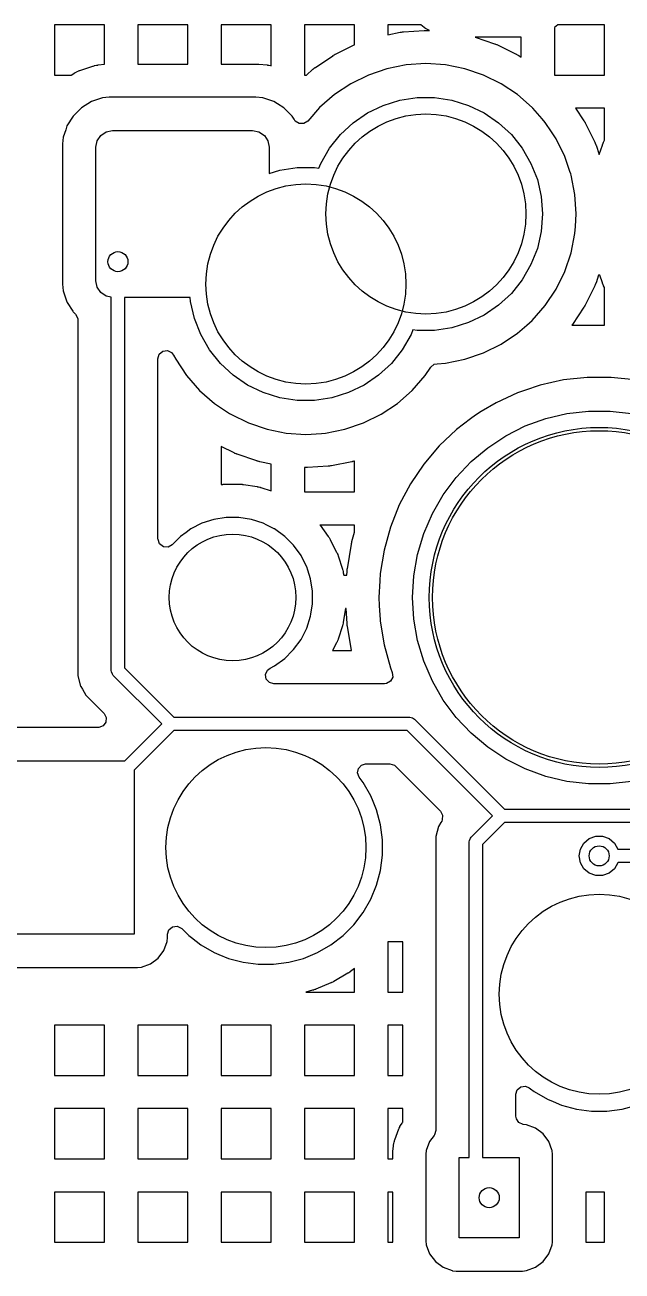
# Model space of a CAD drawing. Extents: x 2.49 to 8.57, y -5.87 to -1.87.
# Drawn here: x 6.514 to 6.867, y -3.6 to -2.864 of the extents above; entities that cross this region are included whole.
import ezdxf

# ---------------------------------------------------------------- set-up
doc = ezdxf.new("R2010")
doc.units = 0
doc.header["$MEASUREMENT"] = 0
doc.layers.add('BLACK', color=7, linetype='CONTINUOUS')

msp = doc.modelspace()

# ---------------------------------------------------------------- linework, layer by layer
at = {"layer": 'BLACK', "linetype": 'CONTINUOUS'}
for p, q in [((6.56142, -2.86449), (6.53182, -2.86449)), ((6.53182, -2.86449), (6.53182, -2.89409)), ((6.56142, -2.88757), (6.56142, -2.86449)), ((6.61064, -2.86449), (6.58103, -2.86449)), ((6.58103, -2.86449), (6.58103, -2.88757)), ((6.61064, -2.88757), (6.61064, -2.86449)), ((6.65985, -2.86449), (6.63024, -2.86449)), ((6.63024, -2.86449), (6.63024, -2.88757)), ((6.65985, -2.88863), (6.65985, -2.86449)), ((6.70906, -2.86449), (6.67945, -2.86449)), ((6.67945, -2.86449), (6.67945, -2.89409)), ((6.70906, -2.87025), (6.70906, -2.86449)), ((6.74814, -2.86449), (6.72867, -2.86449)), ((6.72867, -2.86449), (6.72867, -2.87025)), ((6.72867, -2.87025), (6.73608, -2.86877)), ((6.73608, -2.86877), (6.73624, -2.86874)), ((6.73624, -2.86874), (6.73656, -2.86869)), ((6.73656, -2.86869), (6.73671, -2.86867)), ((6.73671, -2.86867), (6.73735, -2.86858)), ((6.73735, -2.86858), (6.73751, -2.86856)), ((6.73751, -2.86856), (6.73783, -2.86853)), ((6.73783, -2.86853), (6.73799, -2.86852)), ((6.73799, -2.86852), (6.75022, -2.86772)), ((6.75007, -2.86594), (6.74814, -2.86449)), ((6.75014, -2.86598), (6.75007, -2.86594)), ((6.75042, -2.86618), (6.75014, -2.86598)), ((6.75022, -2.86772), (6.75038, -2.86771)), ((6.75038, -2.86771), (6.7507, -2.8677)), ((6.75101, -2.86656), (6.75042, -2.86618)), ((6.7507, -2.8677), (6.75086, -2.8677)), ((6.75086, -2.8677), (6.7515, -2.8677)), ((6.75131, -2.86674), (6.75101, -2.86656)), ((6.75254, -2.86741), (6.75131, -2.86674)), ((6.7515, -2.8677), (6.75166, -2.8677)), ((6.75166, -2.8677), (6.75198, -2.86771)), ((6.75198, -2.86771), (6.75214, -2.86772)), ((6.75214, -2.86772), (6.75336, -2.8678)), ((6.75286, -2.86757), (6.75254, -2.86741)), ((6.75336, -2.8678), (6.75286, -2.86757)), ((6.82903, -2.86449), (6.82709, -2.86594)), ((6.82709, -2.86594), (6.82709, -2.89409)), ((6.8567, -2.86449), (6.82903, -2.86449)), ((6.8567, -2.89409), (6.8567, -2.86449)), ((6.69783, -2.88176), (6.70882, -2.87634)), ((6.70882, -2.87634), (6.70896, -2.87627)), ((6.70896, -2.87627), (6.70906, -2.87622)), ((6.70906, -2.87171), (6.70906, -2.87025)), ((6.70906, -2.87622), (6.70906, -2.87171)), ((6.80749, -2.87171), (6.7803, -2.87171)), ((6.7803, -2.87171), (6.79177, -2.8756)), ((6.79177, -2.8756), (6.79192, -2.87565)), ((6.79192, -2.87565), (6.79222, -2.87577)), ((6.79222, -2.87577), (6.79237, -2.87583)), ((6.79237, -2.87583), (6.79296, -2.87607)), ((6.79296, -2.87607), (6.79311, -2.87614)), ((6.79311, -2.87614), (6.7934, -2.87627)), ((6.7934, -2.87627), (6.79354, -2.87634)), ((6.79354, -2.87634), (6.80454, -2.88176)), ((6.80749, -2.88358), (6.80749, -2.87171)), ((6.68597, -2.88953), (6.69616, -2.88272)), ((6.69616, -2.88272), (6.69629, -2.88263)), ((6.69629, -2.88263), (6.69657, -2.88246)), ((6.69657, -2.88246), (6.6967, -2.88238)), ((6.6967, -2.88238), (6.69726, -2.88206)), ((6.69726, -2.88206), (6.6974, -2.88198)), ((6.6974, -2.88198), (6.69768, -2.88183)), ((6.69768, -2.88183), (6.69783, -2.88176)), ((6.80454, -2.88176), (6.80468, -2.88183)), ((6.80468, -2.88183), (6.80496, -2.88198)), ((6.80496, -2.88198), (6.8051, -2.88206)), ((6.8051, -2.88206), (6.80566, -2.88238)), ((6.80566, -2.88238), (6.8058, -2.88246)), ((6.8058, -2.88246), (6.80607, -2.88263)), ((6.80607, -2.88263), (6.8062, -2.88272)), ((6.8062, -2.88272), (6.80749, -2.88358)), ((6.54686, -2.89133), (6.55447, -2.88881)), ((6.55447, -2.88881), (6.55472, -2.88874)), ((6.55472, -2.88874), (6.55524, -2.8886)), ((6.55524, -2.8886), (6.5555, -2.88853)), ((6.5555, -2.88853), (6.55655, -2.88831)), ((6.55655, -2.88831), (6.55681, -2.88826)), ((6.55681, -2.88826), (6.55734, -2.88818)), ((6.55734, -2.88818), (6.5576, -2.88814)), ((6.5576, -2.88814), (6.56142, -2.88775)), ((6.56142, -2.88775), (6.56142, -2.88757)), ((6.58103, -2.88757), (6.61064, -2.88757)), ((6.63024, -2.88757), (6.65104, -2.88757)), ((6.65104, -2.88757), (6.65116, -2.88757)), ((6.65116, -2.88757), (6.65141, -2.88758)), ((6.65141, -2.88758), (6.65154, -2.88759)), ((6.65154, -2.88759), (6.65203, -2.88761)), ((6.65203, -2.88761), (6.65216, -2.88762)), ((6.65216, -2.88762), (6.65241, -2.88764)), ((6.65241, -2.88764), (6.65253, -2.88765)), ((6.65253, -2.88765), (6.65736, -2.88814)), ((6.65736, -2.88814), (6.65762, -2.88818)), ((6.65762, -2.88818), (6.65815, -2.88826)), ((6.65815, -2.88826), (6.65842, -2.88831)), ((6.65842, -2.88831), (6.65946, -2.88853)), ((6.65946, -2.88853), (6.65972, -2.8886)), ((6.65972, -2.8886), (6.65985, -2.88863)), ((6.68057, -2.89409), (6.68444, -2.8907)), ((6.68444, -2.8907), (6.68456, -2.8906)), ((6.68456, -2.8906), (6.68481, -2.89039)), ((6.68481, -2.89039), (6.68494, -2.89029)), ((6.68494, -2.89029), (6.68545, -2.8899)), ((6.68545, -2.8899), (6.68558, -2.88981)), ((6.68558, -2.88981), (6.68584, -2.88962)), ((6.68584, -2.88962), (6.68597, -2.88953)), ((6.7282, -2.89033), (6.7172, -2.89406)), ((6.73959, -2.88806), (6.7282, -2.89033)), ((6.7282, -2.89033), (6.7282, -2.89033)), ((6.75118, -2.8873), (6.73959, -2.88806)), ((6.73959, -2.88806), (6.73959, -2.88806)), ((6.73959, -2.88806), (6.73959, -2.88806)), ((6.73959, -2.88806), (6.73959, -2.88806)), ((6.73959, -2.88806), (6.73959, -2.88806)), ((6.76277, -2.88806), (6.75118, -2.8873)), ((6.75118, -2.8873), (6.75118, -2.8873)), ((6.77416, -2.89033), (6.76277, -2.88806)), ((6.76277, -2.88806), (6.76277, -2.88806)), ((6.76277, -2.88806), (6.76277, -2.88806)), ((6.78516, -2.89406), (6.77416, -2.89033)), ((6.77416, -2.89033), (6.77416, -2.89033)), ((6.77416, -2.89033), (6.77416, -2.89033)), ((6.53182, -2.89409), (6.54163, -2.89409)), ((6.54163, -2.89409), (6.54376, -2.89278)), ((6.54376, -2.89278), (6.54401, -2.89264)), ((6.54401, -2.89264), (6.54451, -2.89236)), ((6.54451, -2.89236), (6.54477, -2.89224)), ((6.54477, -2.89224), (6.5458, -2.89175)), ((6.5458, -2.89175), (6.54606, -2.89164)), ((6.54606, -2.89164), (6.54659, -2.89143)), ((6.54659, -2.89143), (6.54686, -2.89133)), ((6.67945, -2.89409), (6.68057, -2.89409)), ((6.7172, -2.89406), (6.70678, -2.8992)), ((6.79558, -2.8992), (6.78516, -2.89406)), ((6.82709, -2.89409), (6.8567, -2.89409)), ((6.69713, -2.90565), (6.6884, -2.91331)), ((6.70678, -2.8992), (6.69713, -2.90565)), ((6.80523, -2.90565), (6.79558, -2.8992)), ((6.79558, -2.8992), (6.79558, -2.8992)), ((6.81397, -2.91331), (6.80523, -2.90565)), ((6.55357, -2.90976), (6.54769, -2.91339)), ((6.56013, -2.90759), (6.55357, -2.90976)), ((6.55357, -2.90976), (6.55357, -2.90976)), ((6.56417, -2.90718), (6.56013, -2.90759)), ((6.56013, -2.90759), (6.56013, -2.90759)), ((6.65079, -2.90718), (6.56417, -2.90718)), ((6.56417, -2.90718), (6.56417, -2.90718)), ((6.65483, -2.90759), (6.65079, -2.90718)), ((6.66084, -2.90958), (6.65483, -2.90759)), ((6.65483, -2.90759), (6.65483, -2.90759)), ((6.66139, -2.90976), (6.66084, -2.90958)), ((6.66362, -2.91114), (6.66139, -2.90976)), ((6.66139, -2.90976), (6.66139, -2.90976)), ((6.66727, -2.91339), (6.66362, -2.91114)), ((6.71673, -2.91643), (6.72601, -2.91196)), ((6.72601, -2.91196), (6.73585, -2.90893)), ((6.73585, -2.90893), (6.74603, -2.90739)), ((6.74603, -2.90739), (6.75633, -2.90739)), ((6.75633, -2.90739), (6.76651, -2.90893)), ((6.76651, -2.90893), (6.77635, -2.91196)), ((6.77635, -2.91196), (6.78563, -2.91643)), ((6.54281, -2.91828), (6.53918, -2.92415)), ((6.54769, -2.91339), (6.54281, -2.91828)), ((6.67215, -2.91828), (6.66727, -2.91339)), ((6.6733, -2.92014), (6.67215, -2.91828)), ((6.67359, -2.92061), (6.6733, -2.92014)), ((6.6884, -2.91331), (6.68142, -2.92127)), ((6.70822, -2.92223), (6.71673, -2.91643)), ((6.78563, -2.91643), (6.79414, -2.92223)), ((6.81431, -2.9137), (6.81397, -2.91331)), ((6.8198, -2.91996), (6.81431, -2.9137)), ((6.82162, -2.92204), (6.8198, -2.91996)), ((6.8567, -2.9137), (6.83963, -2.9137)), ((6.83963, -2.9137), (6.84456, -2.92107)), ((6.8567, -2.93261), (6.8567, -2.9137)), ((6.53844, -2.92638), (6.53701, -2.93071)), ((6.53918, -2.92415), (6.53844, -2.92638)), ((6.53918, -2.92415), (6.53918, -2.92415)), ((6.55918, -2.92977), (6.56238, -2.92763)), ((6.56238, -2.92763), (6.56614, -2.92688)), ((6.56614, -2.92688), (6.64882, -2.92688)), ((6.64882, -2.92688), (6.65259, -2.92763)), ((6.65259, -2.92763), (6.65578, -2.92977)), ((6.67404, -2.92122), (6.67359, -2.92061)), ((6.67635, -2.92272), (6.67404, -2.92122)), ((6.6791, -2.92274), (6.67635, -2.92272)), ((6.68142, -2.92127), (6.6791, -2.92274)), ((6.70068, -2.92923), (6.70822, -2.92223)), ((6.79414, -2.92223), (6.80169, -2.92923)), ((6.82528, -2.92751), (6.82162, -2.92204)), ((6.82806, -2.93167), (6.82528, -2.92751)), ((6.84456, -2.92107), (6.84464, -2.92121)), ((6.84464, -2.92121), (6.84481, -2.92148)), ((6.84481, -2.92148), (6.8449, -2.92162)), ((6.8449, -2.92162), (6.84522, -2.92218)), ((6.84522, -2.92218), (6.8453, -2.92231)), ((6.8453, -2.92231), (6.84545, -2.9226)), ((6.84545, -2.9226), (6.84552, -2.92274)), ((6.84552, -2.92274), (6.85094, -2.93373)), ((6.53701, -2.93071), (6.53659, -2.93476)), ((6.53659, -2.93476), (6.53659, -3.01743)), ((6.53701, -2.93071), (6.53701, -2.93071)), ((6.53701, -2.93071), (6.53701, -2.93071)), ((6.5563, -2.93673), (6.55705, -2.93296)), ((6.55705, -2.93296), (6.55918, -2.92977)), ((6.65578, -2.92977), (6.65791, -2.93296)), ((6.65791, -2.93296), (6.65866, -2.93673)), ((6.69426, -2.93728), (6.70068, -2.92923)), ((6.80169, -2.92923), (6.80811, -2.93728)), ((6.82808, -2.9317), (6.82806, -2.93167)), ((6.83321, -2.94212), (6.82808, -2.9317)), ((6.85094, -2.93373), (6.85101, -2.93388)), ((6.85101, -2.93388), (6.85114, -2.93417)), ((6.85114, -2.93417), (6.85121, -2.93432)), ((6.85121, -2.93432), (6.85145, -2.93491)), ((6.85145, -2.93491), (6.85151, -2.93506)), ((6.85151, -2.93506), (6.85162, -2.93536)), ((6.85546, -2.93536), (6.85558, -2.93506)), ((6.85558, -2.93506), (6.85563, -2.93491)), ((6.85563, -2.93491), (6.85588, -2.93432)), ((6.85588, -2.93432), (6.85594, -2.93417)), ((6.85594, -2.93417), (6.85608, -2.93388)), ((6.85608, -2.93388), (6.85615, -2.93373)), ((6.85615, -2.93373), (6.8567, -2.93261)), ((6.5563, -3.01547), (6.5563, -2.93673)), ((6.65866, -2.93673), (6.65866, -2.95221)), ((6.68911, -2.9462), (6.69426, -2.93728)), ((6.80811, -2.93728), (6.81326, -2.9462)), ((6.83627, -2.9511), (6.83321, -2.94212)), ((6.85162, -2.93536), (6.85168, -2.93551)), ((6.85168, -2.93551), (6.85354, -2.94101)), ((6.85354, -2.94101), (6.85541, -2.93551)), ((6.85541, -2.93551), (6.85546, -2.93536)), ((6.66498, -2.95026), (6.67517, -2.94873)), ((6.67517, -2.94873), (6.68546, -2.94873)), ((6.68546, -2.94873), (6.68797, -2.94911)), ((6.68797, -2.94911), (6.68911, -2.9462)), ((6.81326, -2.9462), (6.81702, -2.95579)), ((6.65866, -2.95221), (6.66498, -2.95026)), ((6.81702, -2.95579), (6.81931, -2.96583)), ((6.83674, -2.95249), (6.83627, -2.9511)), ((6.83695, -2.95311), (6.83674, -2.95249)), ((6.83921, -2.96451), (6.83695, -2.95311)), ((6.83922, -2.96462), (6.83921, -2.96451)), ((6.83997, -2.9761), (6.83922, -2.96462)), ((6.81931, -2.96583), (6.82008, -2.9761)), ((6.82008, -2.9761), (6.81931, -2.98636)), ((6.83949, -2.98349), (6.83997, -2.9761)), ((6.83997, -2.9761), (6.83997, -2.9761)), ((6.81931, -2.98636), (6.81702, -2.9964)), ((6.83921, -2.98769), (6.83949, -2.98349)), ((6.83695, -2.99908), (6.83921, -2.98769)), ((6.81702, -2.9964), (6.81326, -3.00599)), ((6.83321, -3.01008), (6.83695, -2.99908)), ((6.81326, -3.00599), (6.80811, -3.01491)), ((6.55705, -3.01923), (6.5563, -3.01547)), ((6.80811, -3.01491), (6.80169, -3.02296)), ((6.82808, -3.02049), (6.83321, -3.01008)), ((6.85322, -3.01213), (6.85168, -3.01668)), ((6.85386, -3.01213), (6.85322, -3.01213)), ((6.85541, -3.01668), (6.85386, -3.01213)), ((6.53659, -3.01743), (6.53659, -3.01744)), ((6.53659, -3.01744), (6.53701, -3.02148)), ((6.53701, -3.02148), (6.53701, -3.02148)), ((6.53701, -3.02148), (6.53918, -3.02804)), ((6.55918, -3.02243), (6.55705, -3.01923)), ((6.56238, -3.02456), (6.55918, -3.02243)), ((6.80169, -3.02296), (6.79414, -3.02996)), ((6.82162, -3.03015), (6.82808, -3.02049)), ((6.85094, -3.01846), (6.84552, -3.02945)), ((6.85101, -3.01832), (6.85094, -3.01846)), ((6.85114, -3.01802), (6.85101, -3.01832)), ((6.85121, -3.01787), (6.85114, -3.01802)), ((6.85145, -3.01728), (6.85121, -3.01787)), ((6.85151, -3.01713), (6.85145, -3.01728)), ((6.85162, -3.01683), (6.85151, -3.01713)), ((6.85168, -3.01668), (6.85162, -3.01683)), ((6.85546, -3.01683), (6.85541, -3.01668)), ((6.85558, -3.01713), (6.85546, -3.01683)), ((6.85563, -3.01728), (6.85558, -3.01713)), ((6.85588, -3.01787), (6.85563, -3.01728)), ((6.85594, -3.01802), (6.85588, -3.01787)), ((6.85608, -3.01832), (6.85594, -3.01802)), ((6.85615, -3.01846), (6.85608, -3.01832)), ((6.8567, -3.01958), (6.85615, -3.01846)), ((6.8567, -3.04173), (6.8567, -3.01958)), ((6.53918, -3.02804), (6.53918, -3.02804)), ((6.53918, -3.02804), (6.53936, -3.02833)), ((6.53936, -3.02833), (6.54258, -3.03355)), ((6.56535, -3.02515), (6.56238, -3.02456)), ((6.56535, -3.24566), (6.56535, -3.02515)), ((6.61201, -3.02531), (6.57323, -3.02531)), ((6.57323, -3.02531), (6.57323, -3.24403)), ((6.61219, -3.0277), (6.61201, -3.02531)), ((6.61448, -3.03774), (6.61219, -3.0277)), ((6.79414, -3.02996), (6.78563, -3.03576)), ((6.81397, -3.03888), (6.82162, -3.03015)), ((6.84481, -3.03071), (6.84464, -3.03098)), ((6.8449, -3.03057), (6.84481, -3.03071)), ((6.84522, -3.03002), (6.8449, -3.03057)), ((6.8453, -3.02988), (6.84522, -3.03002)), ((6.84545, -3.02959), (6.8453, -3.02988)), ((6.84552, -3.02945), (6.84545, -3.02959)), ((6.54258, -3.03355), (6.54281, -3.03392)), ((6.54281, -3.03392), (6.54422, -3.03533)), ((6.54422, -3.03533), (6.54554, -3.03774)), ((6.54554, -3.03774), (6.54565, -3.03878)), ((6.61824, -3.04733), (6.61448, -3.03774)), ((6.78563, -3.03576), (6.77635, -3.04023)), ((6.84456, -3.03112), (6.83775, -3.04131)), ((6.84464, -3.03098), (6.84456, -3.03112)), ((6.54565, -3.03878), (6.54565, -3.24225)), ((6.74353, -3.04442), (6.74239, -3.04733)), ((6.74603, -3.0448), (6.74353, -3.04442)), ((6.75633, -3.0448), (6.74603, -3.0448)), ((6.76651, -3.04327), (6.75633, -3.0448)), ((6.77635, -3.04023), (6.76651, -3.04327)), ((6.80523, -3.04654), (6.81072, -3.04173)), ((6.81072, -3.04173), (6.81397, -3.03888)), ((6.83747, -3.0417), (6.83745, -3.04173)), ((6.83745, -3.04173), (6.8567, -3.04173)), ((6.83766, -3.04144), (6.83747, -3.0417)), ((6.83775, -3.04131), (6.83766, -3.04144)), ((6.62339, -3.05625), (6.61824, -3.04733)), ((6.74239, -3.04733), (6.73724, -3.05625)), ((6.79558, -3.05299), (6.80523, -3.04654)), ((6.59293, -3.06151), (6.59371, -3.05887)), ((6.59371, -3.05887), (6.59579, -3.05707)), ((6.59579, -3.05707), (6.59851, -3.05667)), ((6.59851, -3.05667), (6.60101, -3.05782)), ((6.60101, -3.05782), (6.60219, -3.05935)), ((6.60219, -3.05935), (6.60342, -3.06183)), ((6.62981, -3.0643), (6.62339, -3.05625)), ((6.73724, -3.05625), (6.73082, -3.0643)), ((6.77416, -3.06186), (6.78516, -3.05813)), ((6.78516, -3.05813), (6.79558, -3.05299)), ((6.59293, -3.13584), (6.59293, -3.06151)), ((6.60342, -3.06183), (6.60342, -3.06183)), ((6.60342, -3.06183), (6.60987, -3.07149)), ((6.63736, -3.0713), (6.62981, -3.0643)), ((6.73082, -3.0643), (6.72327, -3.0713)), ((6.75076, -3.07149), (6.75401, -3.06662)), ((6.75401, -3.06662), (6.75612, -3.06485)), ((6.75612, -3.06485), (6.75775, -3.06446)), ((6.75775, -3.06446), (6.76277, -3.06413)), ((6.76277, -3.06413), (6.77416, -3.06186)), ((6.60987, -3.07149), (6.61753, -3.08022)), ((6.64587, -3.0771), (6.63736, -3.0713)), ((6.72327, -3.0713), (6.71476, -3.0771)), ((6.7431, -3.08022), (6.75076, -3.07149)), ((6.83249, -3.07406), (6.81873, -3.07709)), ((6.8465, -3.07253), (6.83249, -3.07406)), ((6.86059, -3.07253), (6.8465, -3.07253)), ((6.8465, -3.07253), (6.8465, -3.07253)), ((6.8746, -3.07406), (6.86059, -3.07253)), ((6.86059, -3.07253), (6.86059, -3.07253)), ((6.61753, -3.08022), (6.62626, -3.08788)), ((6.65514, -3.08157), (6.64587, -3.0771)), ((6.66498, -3.0846), (6.65514, -3.08157)), ((6.70549, -3.08157), (6.69565, -3.0846)), ((6.71476, -3.0771), (6.70549, -3.08157)), ((6.73437, -3.08788), (6.7431, -3.08022)), ((6.80538, -3.08158), (6.79259, -3.0875)), ((6.80943, -3.08022), (6.80538, -3.08158)), ((6.80538, -3.08158), (6.80538, -3.08158)), ((6.80538, -3.08158), (6.80538, -3.08158)), ((6.81873, -3.07709), (6.80943, -3.08022)), ((6.62626, -3.08788), (6.63518, -3.09384)), ((6.67517, -3.08614), (6.66498, -3.0846)), ((6.68546, -3.08614), (6.67517, -3.08614)), ((6.69565, -3.0846), (6.68546, -3.08614)), ((6.72471, -3.09433), (6.73437, -3.08788)), ((6.79259, -3.0875), (6.78379, -3.09279)), ((6.79259, -3.0875), (6.79259, -3.0875)), ((6.63518, -3.09384), (6.63592, -3.09433)), ((6.63592, -3.09433), (6.64634, -3.09947)), ((6.71429, -3.09947), (6.72471, -3.09433)), ((6.77755, -3.09702), (6.7693, -3.10329)), ((6.78051, -3.09477), (6.77755, -3.09702)), ((6.78379, -3.09279), (6.78051, -3.09477)), ((6.80988, -3.10125), (6.82193, -3.09687)), ((6.82193, -3.09687), (6.8344, -3.09391)), ((6.8344, -3.09391), (6.84713, -3.09242)), ((6.84713, -3.09242), (6.85995, -3.09242)), ((6.85995, -3.09242), (6.87269, -3.09391)), ((6.64634, -3.09947), (6.65733, -3.1032)), ((6.65733, -3.1032), (6.66873, -3.10547)), ((6.6919, -3.10547), (6.7033, -3.1032)), ((6.7033, -3.1032), (6.71429, -3.09947)), ((6.7693, -3.10329), (6.75907, -3.11298)), ((6.7693, -3.10329), (6.7693, -3.10329)), ((6.79843, -3.10701), (6.80988, -3.10125)), ((6.66873, -3.10547), (6.66873, -3.10547)), ((6.66873, -3.10547), (6.68031, -3.10623)), ((6.68031, -3.10623), (6.68031, -3.10623)), ((6.68031, -3.10623), (6.68032, -3.10623)), ((6.68032, -3.10623), (6.68959, -3.10562)), ((6.68959, -3.10562), (6.6919, -3.10547)), ((6.78771, -3.11405), (6.79843, -3.10701)), ((6.63795, -3.11719), (6.63024, -3.11339)), ((6.63024, -3.11339), (6.63024, -3.13584)), ((6.6381, -3.11726), (6.63795, -3.11719)), ((6.63839, -3.1174), (6.6381, -3.11726)), ((6.63854, -3.11746), (6.63839, -3.1174)), ((6.63913, -3.11771), (6.63854, -3.11746)), ((6.63928, -3.11776), (6.63913, -3.11771)), ((6.63958, -3.11788), (6.63928, -3.11776)), ((6.63973, -3.11793), (6.63958, -3.11788)), ((6.65134, -3.12187), (6.63973, -3.11793)), ((6.75907, -3.11298), (6.74995, -3.12372)), ((6.77789, -3.12229), (6.78771, -3.11405)), ((6.65149, -3.12192), (6.65134, -3.12187)), ((6.6518, -3.12201), (6.65149, -3.12192)), ((6.65195, -3.12206), (6.6518, -3.12201)), ((6.65257, -3.12222), (6.65195, -3.12206)), ((6.65272, -3.12226), (6.65257, -3.12222)), ((6.65304, -3.12234), (6.65272, -3.12226)), ((6.65319, -3.12237), (6.65304, -3.12234)), ((6.65985, -3.12369), (6.65319, -3.12237)), ((6.65985, -3.12582), (6.65985, -3.12369)), ((6.65985, -3.13958), (6.65985, -3.12582)), ((6.67951, -3.12582), (6.67945, -3.12582)), ((6.67945, -3.12582), (6.67945, -3.14016)), ((6.67983, -3.12583), (6.67951, -3.12582)), ((6.67999, -3.12583), (6.67983, -3.12583)), ((6.68064, -3.12583), (6.67999, -3.12583)), ((6.6808, -3.12583), (6.68064, -3.12583)), ((6.68112, -3.12582), (6.6808, -3.12583)), ((6.68128, -3.12581), (6.68112, -3.12582)), ((6.69351, -3.12501), (6.68128, -3.12581)), ((6.69367, -3.125), (6.69351, -3.12501)), ((6.69399, -3.12497), (6.69367, -3.125)), ((6.69415, -3.12495), (6.69399, -3.12497)), ((6.69478, -3.12486), (6.69415, -3.12495)), ((6.69494, -3.12484), (6.69478, -3.12486)), ((6.69526, -3.12479), (6.69494, -3.12484)), ((6.69542, -3.12476), (6.69526, -3.12479)), ((6.70744, -3.12237), (6.69542, -3.12476)), ((6.70759, -3.12234), (6.70744, -3.12237)), ((6.70791, -3.12226), (6.70759, -3.12234)), ((6.70806, -3.12222), (6.70791, -3.12226)), ((6.70868, -3.12206), (6.70806, -3.12222)), ((6.70883, -3.12201), (6.70868, -3.12206)), ((6.70906, -3.12194), (6.70883, -3.12201)), ((6.70906, -3.14016), (6.70906, -3.12194)), ((6.74995, -3.12372), (6.74204, -3.13538)), ((6.74995, -3.12372), (6.74995, -3.12372)), ((6.7691, -3.13162), (6.77789, -3.12229)), ((6.76144, -3.1419), (6.7691, -3.13162)), ((6.59293, -3.16792), (6.59293, -3.13584)), ((6.63024, -3.13584), (6.6306, -3.13579)), ((6.6306, -3.13579), (6.63079, -3.13576)), ((6.63079, -3.13576), (6.63118, -3.13571)), ((6.63118, -3.13571), (6.63137, -3.13569)), ((6.63137, -3.13569), (6.63213, -3.13563)), ((6.63213, -3.13563), (6.63233, -3.13562)), ((6.63233, -3.13562), (6.63271, -3.13561)), ((6.63271, -3.13561), (6.6329, -3.1356)), ((6.6329, -3.1356), (6.64111, -3.1356)), ((6.64111, -3.1356), (6.6413, -3.13561)), ((6.6413, -3.13561), (6.64169, -3.13562)), ((6.64169, -3.13562), (6.64188, -3.13563)), ((6.64188, -3.13563), (6.64265, -3.13569)), ((6.64265, -3.13569), (6.64284, -3.13571)), ((6.64284, -3.13571), (6.64322, -3.13576)), ((6.64322, -3.13576), (6.64341, -3.13579)), ((6.64341, -3.13579), (6.65152, -3.13707)), ((6.65152, -3.13707), (6.65171, -3.1371)), ((6.65171, -3.1371), (6.65209, -3.13718)), ((6.65209, -3.13718), (6.65228, -3.13722)), ((6.65228, -3.13722), (6.65303, -3.1374)), ((6.65303, -3.1374), (6.65321, -3.13745)), ((6.65321, -3.13745), (6.65358, -3.13755)), ((6.65358, -3.13755), (6.65377, -3.13761)), ((6.65377, -3.13761), (6.65985, -3.13958)), ((6.67945, -3.14016), (6.70906, -3.14016)), ((6.74204, -3.13538), (6.73544, -3.14783)), ((6.74204, -3.13538), (6.74204, -3.13538)), ((6.73544, -3.14783), (6.73022, -3.16092)), ((6.73544, -3.14783), (6.73544, -3.14783)), ((6.75503, -3.153), (6.76144, -3.1419)), ((6.63329, -3.15521), (6.62594, -3.15637)), ((6.64073, -3.15521), (6.63329, -3.15521)), ((6.63329, -3.15521), (6.63329, -3.15521)), ((6.64808, -3.15637), (6.64073, -3.15521)), ((6.64073, -3.15521), (6.64073, -3.15521)), ((6.74996, -3.16477), (6.75503, -3.153)), ((6.61224, -3.16205), (6.60951, -3.16403)), ((6.61886, -3.15867), (6.61224, -3.16205)), ((6.62594, -3.15637), (6.61886, -3.15867)), ((6.65515, -3.15867), (6.64808, -3.15637)), ((6.65729, -3.15976), (6.65515, -3.15867)), ((6.66158, -3.16195), (6.65729, -3.15976)), ((6.66178, -3.16205), (6.66158, -3.16195)), ((6.6678, -3.16642), (6.66178, -3.16205)), ((6.70906, -3.15976), (6.68863, -3.15976)), ((6.68863, -3.15976), (6.68869, -3.15985)), ((6.68869, -3.15985), (6.69352, -3.16649)), ((6.70906, -3.16386), (6.70906, -3.15976)), ((6.73022, -3.16092), (6.72645, -3.1745)), ((6.73022, -3.16092), (6.73022, -3.16092)), ((6.59295, -3.16827), (6.59293, -3.16792)), ((6.59391, -3.17085), (6.59295, -3.16827)), ((6.60622, -3.16642), (6.60127, -3.17137)), ((6.60951, -3.16403), (6.60622, -3.16642)), ((6.60622, -3.16642), (6.60622, -3.16642)), ((6.60622, -3.16642), (6.60622, -3.16642)), ((6.67306, -3.17168), (6.6678, -3.16642)), ((6.69352, -3.16649), (6.69363, -3.16665)), ((6.69363, -3.16665), (6.69384, -3.16697)), ((6.69384, -3.16697), (6.69395, -3.16713)), ((6.69395, -3.16713), (6.69435, -3.16779)), ((6.69435, -3.16779), (6.69445, -3.16795)), ((6.69445, -3.16795), (6.69464, -3.16829)), ((6.69464, -3.16829), (6.69473, -3.16846)), ((6.69473, -3.16846), (6.69845, -3.17577)), ((6.70722, -3.17067), (6.70725, -3.17054)), ((6.70725, -3.17054), (6.70736, -3.17003)), ((6.70736, -3.17003), (6.70739, -3.1699)), ((6.70739, -3.1699), (6.70746, -3.16964)), ((6.70746, -3.16964), (6.70749, -3.16951)), ((6.70749, -3.16951), (6.70906, -3.16386)), ((6.74628, -3.17705), (6.74996, -3.16477)), ((6.59611, -3.1725), (6.59391, -3.17085)), ((6.59885, -3.17269), (6.59611, -3.1725)), ((6.60127, -3.17137), (6.59885, -3.17269)), ((6.67743, -3.1777), (6.67306, -3.17168)), ((6.6789, -3.18058), (6.67743, -3.1777)), ((6.69845, -3.17577), (6.69854, -3.17595)), ((6.69854, -3.17595), (6.6987, -3.1763)), ((6.6987, -3.1763), (6.69878, -3.17647)), ((6.69878, -3.17647), (6.69907, -3.17718)), ((6.69907, -3.17718), (6.69914, -3.17736)), ((6.69914, -3.17736), (6.69927, -3.17773)), ((6.69927, -3.17773), (6.69934, -3.17791)), ((6.69934, -3.17791), (6.70187, -3.18571)), ((6.70478, -3.18549), (6.70715, -3.17107)), ((6.70715, -3.17107), (6.70717, -3.17094)), ((6.70717, -3.17094), (6.70722, -3.17067)), ((6.72645, -3.1745), (6.72417, -3.1884)), ((6.72645, -3.1745), (6.72645, -3.1745)), ((6.74405, -3.18968), (6.74628, -3.17705)), ((6.68081, -3.18433), (6.6789, -3.18058)), ((6.68144, -3.18627), (6.68081, -3.18433)), ((6.68081, -3.18433), (6.68081, -3.18433)), ((6.68081, -3.18433), (6.68081, -3.18433)), ((6.68311, -3.19141), (6.68144, -3.18627)), ((6.68427, -3.19875), (6.68311, -3.19141)), ((6.70187, -3.18571), (6.70193, -3.1859)), ((6.70193, -3.1859), (6.70203, -3.18627)), ((6.70203, -3.18627), (6.70208, -3.18646)), ((6.70208, -3.18646), (6.70226, -3.1872)), ((6.70226, -3.1872), (6.7023, -3.18739)), ((6.7023, -3.18739), (6.70238, -3.18777)), ((6.70238, -3.18777), (6.70241, -3.18796)), ((6.70241, -3.18796), (6.70264, -3.18937)), ((6.70264, -3.18937), (6.70449, -3.18937)), ((6.70449, -3.18937), (6.70461, -3.18708)), ((6.70461, -3.18708), (6.70462, -3.18695)), ((6.70462, -3.18695), (6.70464, -3.18668)), ((6.70464, -3.18668), (6.70465, -3.18655)), ((6.70465, -3.18655), (6.70471, -3.18602)), ((6.70471, -3.18602), (6.70473, -3.18589)), ((6.70473, -3.18589), (6.70476, -3.18563)), ((6.70476, -3.18563), (6.70478, -3.18549)), ((6.72395, -3.1926), (6.72341, -3.20247)), ((6.72417, -3.1884), (6.72395, -3.1926)), ((6.72417, -3.1884), (6.72417, -3.1884)), ((6.72417, -3.1884), (6.72417, -3.1884)), ((6.74331, -3.20247), (6.74405, -3.18968)), ((6.68427, -3.20619), (6.68427, -3.19875)), ((6.6833, -3.21233), (6.68427, -3.20619)), ((6.72341, -3.20247), (6.72341, -3.20247)), ((6.72341, -3.20247), (6.72367, -3.20729)), ((6.72367, -3.20729), (6.72413, -3.21572)), ((6.74405, -3.21527), (6.74331, -3.20247)), ((6.68081, -3.22062), (6.68311, -3.21354)), ((6.68311, -3.21354), (6.6833, -3.21233)), ((6.70368, -3.20898), (6.70241, -3.21699)), ((6.70413, -3.20898), (6.70368, -3.20898)), ((6.70461, -3.21787), (6.70413, -3.20898)), ((6.67743, -3.22725), (6.68081, -3.22062)), ((6.70187, -3.21923), (6.69934, -3.22704)), ((6.70193, -3.21905), (6.70187, -3.21923)), ((6.70203, -3.21868), (6.70193, -3.21905)), ((6.70208, -3.21849), (6.70203, -3.21868)), ((6.70226, -3.21774), (6.70208, -3.21849)), ((6.7023, -3.21756), (6.70226, -3.21774)), ((6.70238, -3.21718), (6.7023, -3.21756)), ((6.70241, -3.21699), (6.70238, -3.21718)), ((6.70462, -3.218), (6.70461, -3.21787)), ((6.70464, -3.21827), (6.70462, -3.218)), ((6.70465, -3.2184), (6.70464, -3.21827)), ((6.70471, -3.21893), (6.70465, -3.2184)), ((6.70473, -3.21906), (6.70471, -3.21893)), ((6.70476, -3.21932), (6.70473, -3.21906)), ((6.70478, -3.21945), (6.70476, -3.21932)), ((6.70715, -3.23387), (6.70478, -3.21945)), ((6.72413, -3.21572), (6.72417, -3.21654)), ((6.72417, -3.21654), (6.72417, -3.21654)), ((6.72417, -3.21654), (6.72645, -3.23045)), ((6.74628, -3.2279), (6.74405, -3.21527)), ((6.67306, -3.23326), (6.67743, -3.22725)), ((6.69845, -3.22917), (6.69606, -3.23387)), ((6.69854, -3.229), (6.69845, -3.22917)), ((6.6987, -3.22865), (6.69854, -3.229)), ((6.69878, -3.22847), (6.6987, -3.22865)), ((6.69907, -3.22776), (6.69878, -3.22847)), ((6.69914, -3.22759), (6.69907, -3.22776)), ((6.69927, -3.22722), (6.69914, -3.22759)), ((6.69934, -3.22704), (6.69927, -3.22722)), ((6.74996, -3.24018), (6.74628, -3.2279)), ((6.6678, -3.23852), (6.67245, -3.23387)), ((6.67245, -3.23387), (6.67306, -3.23326)), ((6.69606, -3.23387), (6.70715, -3.23387)), ((6.72645, -3.23045), (6.72645, -3.23045)), ((6.72645, -3.23045), (6.73022, -3.24402)), ((6.54565, -3.24225), (6.54565, -3.24225)), ((6.54565, -3.24225), (6.54565, -3.24878)), ((6.57323, -3.24403), (6.60238, -3.27318)), ((6.65913, -3.24425), (6.66178, -3.2429)), ((6.66178, -3.2429), (6.6678, -3.23852)), ((6.73022, -3.24402), (6.73022, -3.24403)), ((6.73022, -3.24403), (6.73132, -3.24679)), ((6.75503, -3.25195), (6.74996, -3.24018)), ((6.54565, -3.24878), (6.54565, -3.24878)), ((6.54565, -3.24878), (6.54726, -3.25479)), ((6.56543, -3.24643), (6.56535, -3.24566)), ((6.56602, -3.24785), (6.56543, -3.24643)), ((6.56543, -3.24643), (6.56543, -3.24643)), ((6.56651, -3.24845), (6.56602, -3.24785)), ((6.59518, -3.27712), (6.56651, -3.24845)), ((6.65652, -3.2479), (6.65766, -3.2454)), ((6.65691, -3.25062), (6.65652, -3.2479)), ((6.65871, -3.2527), (6.65691, -3.25062)), ((6.65766, -3.2454), (6.65913, -3.24425)), ((6.73158, -3.24953), (6.73032, -3.25197)), ((6.73132, -3.24679), (6.73158, -3.24953)), ((6.54726, -3.25479), (6.54726, -3.25479)), ((6.54726, -3.25479), (6.54739, -3.25501)), ((6.54739, -3.25501), (6.5483, -3.25659)), ((6.5483, -3.25659), (6.55037, -3.26018)), ((6.66135, -3.25348), (6.65871, -3.2527)), ((6.72679, -3.25348), (6.66135, -3.25348)), ((6.72793, -3.25334), (6.72679, -3.25348)), ((6.73032, -3.25197), (6.72793, -3.25334)), ((6.76144, -3.26305), (6.75503, -3.25195)), ((6.55037, -3.26018), (6.55037, -3.26018)), ((6.55037, -3.26018), (6.55505, -3.26486)), ((6.55505, -3.26486), (6.55505, -3.26486)), ((6.55505, -3.26486), (6.56109, -3.27089)), ((6.7691, -3.27333), (6.76144, -3.26305)), ((6.56109, -3.27089), (6.5624, -3.27331)), ((6.5624, -3.27331), (6.56221, -3.27605)), ((6.60238, -3.27318), (6.74173, -3.27318)), ((6.74173, -3.27318), (6.74249, -3.27326)), ((6.74249, -3.27326), (6.74335, -3.27361)), ((6.74335, -3.27361), (6.74391, -3.27385)), ((6.77789, -3.28266), (6.7691, -3.27333)), ((6.55763, -3.27923), (6.47469, -3.27923)), ((6.55798, -3.27921), (6.55763, -3.27923)), ((6.56056, -3.27825), (6.55798, -3.27921)), ((6.56221, -3.27605), (6.56056, -3.27825)), ((6.57337, -3.29893), (6.59518, -3.27712)), ((6.74391, -3.27385), (6.74451, -3.27434)), ((6.74451, -3.27434), (6.79765, -3.32747)), ((6.60238, -3.28106), (6.57894, -3.3045)), ((6.7401, -3.28106), (6.60238, -3.28106)), ((6.79045, -3.33141), (6.7401, -3.28106)), ((6.78771, -3.2909), (6.77789, -3.28266)), ((6.79843, -3.29794), (6.78771, -3.2909)), ((6.47657, -3.29893), (6.57337, -3.29893)), ((6.71128, -3.30336), (6.7132, -3.30139)), ((6.7132, -3.30139), (6.71559, -3.30076)), ((6.71559, -3.30076), (6.72991, -3.30076)), ((6.72991, -3.30076), (6.73255, -3.30154)), ((6.73255, -3.30154), (6.73336, -3.30219)), ((6.73336, -3.30219), (6.73777, -3.3066)), ((6.80988, -3.30369), (6.79843, -3.29794)), ((6.57894, -3.3045), (6.57894, -3.40129)), ((6.71073, -3.30605), (6.71128, -3.30336)), ((6.71172, -3.30862), (6.71073, -3.30605)), ((6.71412, -3.31174), (6.71172, -3.30862)), ((6.73777, -3.3066), (6.75972, -3.32855)), ((6.82193, -3.30808), (6.80988, -3.30369)), ((6.8344, -3.31104), (6.82193, -3.30808)), ((6.71864, -3.31957), (6.71412, -3.31174)), ((6.84713, -3.31252), (6.8344, -3.31104)), ((6.85995, -3.31252), (6.84713, -3.31252)), ((6.87269, -3.31104), (6.85995, -3.31252)), ((6.71999, -3.32285), (6.71864, -3.31957)), ((6.71864, -3.31957), (6.71864, -3.31957)), ((6.71864, -3.31957), (6.71864, -3.31957)), ((6.72209, -3.32791), (6.71999, -3.32285)), ((6.72443, -3.33664), (6.72209, -3.32791)), ((6.75972, -3.32855), (6.76104, -3.33096)), ((6.76104, -3.33096), (6.76084, -3.33371)), ((6.77792, -3.34394), (6.79045, -3.33141)), ((6.79765, -3.32747), (6.8157, -3.32747)), ((6.8157, -3.32747), (6.88081, -3.32747)), ((6.72561, -3.34559), (6.72443, -3.33664)), ((6.75864, -3.33773), (6.75707, -3.34361)), ((6.75868, -3.33759), (6.75864, -3.33773)), ((6.75996, -3.33538), (6.75868, -3.33759)), ((6.7605, -3.33444), (6.75996, -3.33538)), ((6.75996, -3.33538), (6.75996, -3.33538)), ((6.76084, -3.33371), (6.7605, -3.33444)), ((6.79765, -3.33535), (6.78465, -3.34835)), ((6.8157, -3.33535), (6.79765, -3.33535)), ((6.88081, -3.33535), (6.8157, -3.33535)), ((6.72561, -3.35463), (6.72561, -3.34559)), ((6.75707, -3.34361), (6.75707, -3.34361)), ((6.75707, -3.34361), (6.75707, -3.35023)), ((6.77677, -3.34672), (6.77685, -3.34595)), ((6.77677, -3.53318), (6.77677, -3.34672)), ((6.77685, -3.34595), (6.77744, -3.34453)), ((6.77744, -3.34453), (6.77792, -3.34394)), ((6.8445, -3.34744), (6.84764, -3.3448)), ((6.84764, -3.3448), (6.85149, -3.3434)), ((6.85149, -3.3434), (6.85559, -3.3434)), ((6.85559, -3.3434), (6.85945, -3.3448)), ((6.85945, -3.3448), (6.86259, -3.34744)), ((6.75707, -3.35023), (6.75707, -3.35023)), ((6.75707, -3.35023), (6.75707, -3.51711)), ((6.78465, -3.34835), (6.78465, -3.53318)), ((6.84173, -3.35503), (6.84244, -3.35099)), ((6.84244, -3.35099), (6.8445, -3.34744)), ((6.86259, -3.34744), (6.86464, -3.35099)), ((6.86464, -3.35099), (6.86466, -3.3511)), ((6.86466, -3.3511), (6.90008, -3.3511)), ((6.72443, -3.36359), (6.72561, -3.35463)), ((6.84244, -3.35907), (6.84173, -3.35503)), ((6.8445, -3.36263), (6.84244, -3.35907)), ((6.86464, -3.35907), (6.86259, -3.36263)), ((6.86466, -3.35897), (6.86464, -3.35907)), ((6.89916, -3.35897), (6.86466, -3.35897)), ((6.72209, -3.37231), (6.72443, -3.36359)), ((6.84764, -3.36526), (6.8445, -3.36263)), ((6.85149, -3.36666), (6.84764, -3.36526)), ((6.85559, -3.36666), (6.85149, -3.36666)), ((6.85945, -3.36526), (6.85559, -3.36666)), ((6.86259, -3.36263), (6.85945, -3.36526)), ((6.71864, -3.38066), (6.72209, -3.37231)), ((6.71412, -3.38848), (6.71864, -3.38066)), ((6.70862, -3.39565), (6.71412, -3.38848)), ((6.59942, -3.39867), (6.6015, -3.39687)), ((6.6015, -3.39687), (6.60422, -3.39648)), ((6.60422, -3.39648), (6.60672, -3.39762)), ((6.60672, -3.39762), (6.60698, -3.39786)), ((6.60698, -3.39786), (6.61115, -3.40204)), ((6.70223, -3.40204), (6.70862, -3.39565)), ((6.70862, -3.39565), (6.70862, -3.39565)), ((6.70862, -3.39565), (6.70862, -3.39565)), ((6.57894, -3.40129), (6.47657, -3.40129)), ((6.59641, -3.41083), (6.59839, -3.40552)), ((6.59839, -3.40552), (6.59864, -3.40318)), ((6.59864, -3.40131), (6.59942, -3.39867)), ((6.59864, -3.40318), (6.59864, -3.40131)), ((6.61115, -3.40204), (6.61115, -3.40204)), ((6.61115, -3.40204), (6.61116, -3.40204)), ((6.61116, -3.40204), (6.61264, -3.40318)), ((6.61264, -3.40318), (6.61832, -3.40754)), ((6.69506, -3.40754), (6.70223, -3.40204)), ((6.70223, -3.40204), (6.70223, -3.40204)), ((6.70223, -3.40204), (6.70223, -3.40204)), ((6.73746, -3.40583), (6.72867, -3.40583)), ((6.72867, -3.40583), (6.72867, -3.43543)), ((6.73746, -3.43543), (6.73746, -3.40583)), ((6.59301, -3.41537), (6.59641, -3.41083)), ((6.61832, -3.40754), (6.61832, -3.40754)), ((6.61832, -3.40754), (6.61832, -3.40754)), ((6.61832, -3.40754), (6.62615, -3.41205)), ((6.62615, -3.41205), (6.62615, -3.41205)), ((6.62615, -3.41205), (6.62615, -3.41205)), ((6.62615, -3.41205), (6.62879, -3.41315)), ((6.62879, -3.41315), (6.63449, -3.41551)), ((6.67889, -3.41551), (6.68724, -3.41205)), ((6.68724, -3.41205), (6.69506, -3.40754)), ((6.58317, -3.42075), (6.58848, -3.41877)), ((6.58848, -3.41877), (6.59301, -3.41537)), ((6.63449, -3.41551), (6.64322, -3.41785)), ((6.64322, -3.41785), (6.65218, -3.41903)), ((6.65218, -3.41903), (6.65218, -3.41903)), ((6.65218, -3.41903), (6.66121, -3.41903)), ((6.66121, -3.41903), (6.67017, -3.41785)), ((6.66121, -3.41903), (6.66121, -3.41903)), ((6.67017, -3.41785), (6.67889, -3.41551)), ((6.47469, -3.421), (6.58082, -3.421)), ((6.58082, -3.421), (6.58317, -3.42075)), ((6.70514, -3.42436), (6.69677, -3.42919)), ((6.70528, -3.42427), (6.70514, -3.42436)), ((6.70555, -3.4241), (6.70528, -3.42427)), ((6.70569, -3.42402), (6.70555, -3.4241)), ((6.70622, -3.42366), (6.70569, -3.42402)), ((6.70635, -3.42357), (6.70622, -3.42366)), ((6.70662, -3.42338), (6.70635, -3.42357)), ((6.70674, -3.42329), (6.70662, -3.42338)), ((6.70906, -3.42151), (6.70674, -3.42329)), ((6.70906, -3.43543), (6.70906, -3.42151)), ((6.68428, -3.43437), (6.6803, -3.43543)), ((6.6803, -3.43543), (6.70906, -3.43543)), ((6.68443, -3.43432), (6.68428, -3.43437)), ((6.68474, -3.43423), (6.68443, -3.43432)), ((6.68489, -3.43418), (6.68474, -3.43423)), ((6.6855, -3.43397), (6.68489, -3.43418)), ((6.68565, -3.43392), (6.6855, -3.43397)), ((6.68595, -3.43381), (6.68565, -3.43392)), ((6.6861, -3.43375), (6.68595, -3.43381)), ((6.69504, -3.43005), (6.6861, -3.43375)), ((6.69519, -3.42998), (6.69504, -3.43005)), ((6.69548, -3.42985), (6.69519, -3.42998)), ((6.69562, -3.42978), (6.69548, -3.42985)), ((6.6962, -3.4295), (6.69562, -3.42978)), ((6.69634, -3.42942), (6.6962, -3.4295)), ((6.69663, -3.42927), (6.69634, -3.42942)), ((6.69677, -3.42919), (6.69663, -3.42927)), ((6.72867, -3.43543), (6.73746, -3.43543)), ((6.56142, -3.45504), (6.53182, -3.45504)), ((6.53182, -3.45504), (6.53182, -3.48465)), ((6.56142, -3.48465), (6.56142, -3.45504)), ((6.61064, -3.45504), (6.58103, -3.45504)), ((6.58103, -3.45504), (6.58103, -3.48465)), ((6.61064, -3.48465), (6.61064, -3.45504)), ((6.65985, -3.45504), (6.63024, -3.45504)), ((6.63024, -3.45504), (6.63024, -3.48465)), ((6.65985, -3.48465), (6.65985, -3.45504)), ((6.70906, -3.45504), (6.67945, -3.45504)), ((6.67945, -3.45504), (6.67945, -3.48465)), ((6.70906, -3.48465), (6.70906, -3.45504)), ((6.73746, -3.45504), (6.72867, -3.45504)), ((6.72867, -3.45504), (6.72867, -3.48465)), ((6.73746, -3.48465), (6.73746, -3.45504)), ((6.53182, -3.48465), (6.56142, -3.48465)), ((6.58103, -3.48465), (6.61064, -3.48465)), ((6.63024, -3.48465), (6.65985, -3.48465)), ((6.67945, -3.48465), (6.70906, -3.48465)), ((6.72867, -3.48465), (6.73746, -3.48465)), ((6.80435, -3.49575), (6.80513, -3.49311)), ((6.80513, -3.49311), (6.8072, -3.49131)), ((6.8072, -3.49131), (6.80993, -3.49091)), ((6.80993, -3.49091), (6.8122, -3.49187)), ((6.8122, -3.49187), (6.81299, -3.49247)), ((6.81299, -3.49247), (6.81517, -3.49415)), ((6.81517, -3.49415), (6.81517, -3.49415)), ((6.81517, -3.49415), (6.81517, -3.49415)), ((6.81517, -3.49415), (6.823, -3.49867)), ((6.80435, -3.50868), (6.80435, -3.49575)), ((6.823, -3.49867), (6.823, -3.49867)), ((6.823, -3.49867), (6.823, -3.49867)), ((6.823, -3.49867), (6.82629, -3.50003)), ((6.82629, -3.50003), (6.83134, -3.50213)), ((6.56142, -3.50425), (6.53182, -3.50425)), ((6.53182, -3.50425), (6.53182, -3.53386)), ((6.56142, -3.53386), (6.56142, -3.50425)), ((6.61064, -3.50425), (6.58103, -3.50425)), ((6.58103, -3.50425), (6.58103, -3.53386)), ((6.61064, -3.53386), (6.61064, -3.50425)), ((6.65985, -3.50425), (6.63024, -3.50425)), ((6.63024, -3.50425), (6.63024, -3.53386)), ((6.65985, -3.53386), (6.65985, -3.50425)), ((6.70906, -3.50425), (6.67945, -3.50425)), ((6.67945, -3.50425), (6.67945, -3.53386)), ((6.70906, -3.53386), (6.70906, -3.50425)), ((6.73746, -3.50425), (6.72867, -3.50425)), ((6.72867, -3.50425), (6.72867, -3.53386)), ((6.73746, -3.51221), (6.73746, -3.50425)), ((6.8046, -3.51022), (6.80435, -3.50868)), ((6.83134, -3.50213), (6.84007, -3.50446)), ((6.84007, -3.50446), (6.84903, -3.50564)), ((6.84903, -3.50564), (6.84903, -3.50564)), ((6.84903, -3.50564), (6.85806, -3.50564)), ((6.85806, -3.50564), (6.86702, -3.50446)), ((6.85806, -3.50564), (6.85806, -3.50564)), ((6.86702, -3.50446), (6.87574, -3.50213)), ((6.73283, -3.52267), (6.73527, -3.51613)), ((6.73527, -3.51613), (6.7354, -3.51581)), ((6.7354, -3.51581), (6.73569, -3.51517)), ((6.73569, -3.51517), (6.73585, -3.51486)), ((6.73585, -3.51486), (6.73652, -3.51363)), ((6.73652, -3.51363), (6.7367, -3.51333)), ((6.7367, -3.51333), (6.73708, -3.51274)), ((6.73708, -3.51274), (6.73728, -3.51245)), ((6.73728, -3.51245), (6.73746, -3.51221)), ((6.80617, -3.51248), (6.8046, -3.51022)), ((6.80871, -3.51353), (6.80617, -3.51248)), ((6.81053, -3.51373), (6.80871, -3.51353)), ((6.81584, -3.51571), (6.81053, -3.51373)), ((6.82038, -3.51911), (6.81584, -3.51571)), ((6.81584, -3.51571), (6.81584, -3.51571)), ((6.73247, -3.52385), (6.73255, -3.52355)), ((6.73255, -3.52355), (6.73273, -3.52296)), ((6.73273, -3.52296), (6.73283, -3.52267)), ((6.75339, -3.52364), (6.75141, -3.52895)), ((6.75609, -3.52004), (6.75339, -3.52364)), ((6.75339, -3.52364), (6.75339, -3.52364)), ((6.75629, -3.51975), (6.75609, -3.52004)), ((6.75707, -3.51711), (6.75629, -3.51975)), ((6.82377, -3.52364), (6.82038, -3.51911)), ((6.82038, -3.51911), (6.82038, -3.51911)), ((6.82559, -3.52851), (6.82377, -3.52364)), ((6.82377, -3.52364), (6.82377, -3.52364)), ((6.73156, -3.53064), (6.73157, -3.53051)), ((6.73156, -3.5309), (6.73156, -3.53064)), ((6.73156, -3.53104), (6.73156, -3.5309)), ((6.73156, -3.53386), (6.73156, -3.53104)), ((6.73157, -3.53051), (6.7316, -3.52999)), ((6.7316, -3.52999), (6.73161, -3.52986)), ((6.73161, -3.52986), (6.73163, -3.52959)), ((6.73163, -3.52959), (6.73164, -3.52946)), ((6.73164, -3.52946), (6.73199, -3.52625)), ((6.73199, -3.52625), (6.73203, -3.52594)), ((6.73203, -3.52594), (6.73213, -3.52534)), ((6.73213, -3.52534), (6.73219, -3.52504)), ((6.73219, -3.52504), (6.73247, -3.52385)), ((6.75141, -3.52895), (6.75117, -3.53121)), ((6.82575, -3.52895), (6.82559, -3.52851)), ((6.826, -3.5313), (6.82575, -3.52895)), ((6.53182, -3.53386), (6.56142, -3.53386)), ((6.58103, -3.53386), (6.61064, -3.53386)), ((6.63024, -3.53386), (6.65985, -3.53386)), ((6.67945, -3.53386), (6.70906, -3.53386)), ((6.72867, -3.53386), (6.73156, -3.53386)), ((6.75117, -3.53121), (6.75116, -3.5313)), ((6.75116, -3.5313), (6.75116, -3.5313)), ((6.75116, -3.5313), (6.75116, -3.58231)), ((6.77087, -3.58043), (6.77087, -3.53318)), ((6.77087, -3.53318), (6.77677, -3.53318)), ((6.78465, -3.53318), (6.8063, -3.53318)), ((6.8063, -3.53318), (6.8063, -3.58043)), ((6.826, -3.58231), (6.826, -3.5313)), ((6.56142, -3.55347), (6.53182, -3.55347)), ((6.53182, -3.55347), (6.53182, -3.58307)), ((6.56142, -3.58307), (6.56142, -3.55347)), ((6.61064, -3.55347), (6.58103, -3.55347)), ((6.58103, -3.55347), (6.58103, -3.58307)), ((6.61064, -3.58307), (6.61064, -3.55347)), ((6.65985, -3.55347), (6.63024, -3.55347)), ((6.63024, -3.55347), (6.63024, -3.58307)), ((6.65985, -3.58307), (6.65985, -3.55347)), ((6.70906, -3.55347), (6.67945, -3.55347)), ((6.67945, -3.55347), (6.67945, -3.58307)), ((6.70906, -3.58307), (6.70906, -3.55347)), ((6.73156, -3.55347), (6.72867, -3.55347)), ((6.72867, -3.55347), (6.72867, -3.58307)), ((6.73156, -3.58257), (6.73156, -3.55347)), ((6.8567, -3.55347), (6.84561, -3.55347)), ((6.84561, -3.55347), (6.84561, -3.58257)), ((6.8567, -3.58307), (6.8567, -3.55347)), ((6.73156, -3.5827), (6.73156, -3.58257)), ((6.75116, -3.58231), (6.75116, -3.58231)), ((6.75116, -3.58231), (6.75141, -3.58466)), ((6.8063, -3.58043), (6.77087, -3.58043)), ((6.82592, -3.58307), (6.826, -3.58231)), ((6.84561, -3.58257), (6.84561, -3.58271)), ((6.53182, -3.58307), (6.56142, -3.58307)), ((6.58103, -3.58307), (6.61064, -3.58307)), ((6.63024, -3.58307), (6.65985, -3.58307)), ((6.67945, -3.58307), (6.70906, -3.58307)), ((6.72867, -3.58307), (6.73157, -3.58307)), ((6.73156, -3.58297), (6.73156, -3.5827)), ((6.73157, -3.58307), (6.73156, -3.58297)), ((6.75141, -3.58466), (6.75339, -3.58997)), ((6.82377, -3.58997), (6.82575, -3.58466)), ((6.82575, -3.58466), (6.82592, -3.58307)), ((6.84561, -3.58271), (6.8456, -3.58297)), ((6.8456, -3.58297), (6.8456, -3.58307)), ((6.8456, -3.58307), (6.8567, -3.58307)), ((6.75339, -3.58997), (6.75339, -3.58997)), ((6.75339, -3.58997), (6.75679, -3.5945)), ((6.75679, -3.5945), (6.75679, -3.5945)), ((6.75679, -3.5945), (6.76133, -3.5979)), ((6.81584, -3.5979), (6.82038, -3.5945)), ((6.82038, -3.5945), (6.82377, -3.58997)), ((6.76133, -3.5979), (6.76133, -3.5979)), ((6.76133, -3.5979), (6.76663, -3.59988)), ((6.76663, -3.59988), (6.76663, -3.59988)), ((6.76663, -3.59988), (6.76691, -3.59991)), ((6.76691, -3.59991), (6.76898, -3.60013)), ((6.76898, -3.60013), (6.80818, -3.60013)), ((6.80818, -3.60013), (6.81053, -3.59988)), ((6.81053, -3.59988), (6.81584, -3.5979))]:
    msp.add_line(p, q, dxfattribs=at)
at = {"layer": 'BLACK'}
for centre, radius in [((6.75118, -2.9761), 0.05906), ((6.68031, -3.01743), 0.05906), ((6.56929, -3.00425), 0.00591), ((6.85354, -3.20247), 0.10039), ((6.85354, -3.20247), 0.09843), ((6.63701, -3.20247), 0.0374), ((6.65669, -3.35011), 0.05906), ((6.85354, -3.35503), 0.00591), ((6.85354, -3.43673), 0.05906), ((6.78858, -3.5568), 0.00591)]:
    msp.add_circle(centre, radius, dxfattribs=at)

doc.saveas('drawing.dxf')
